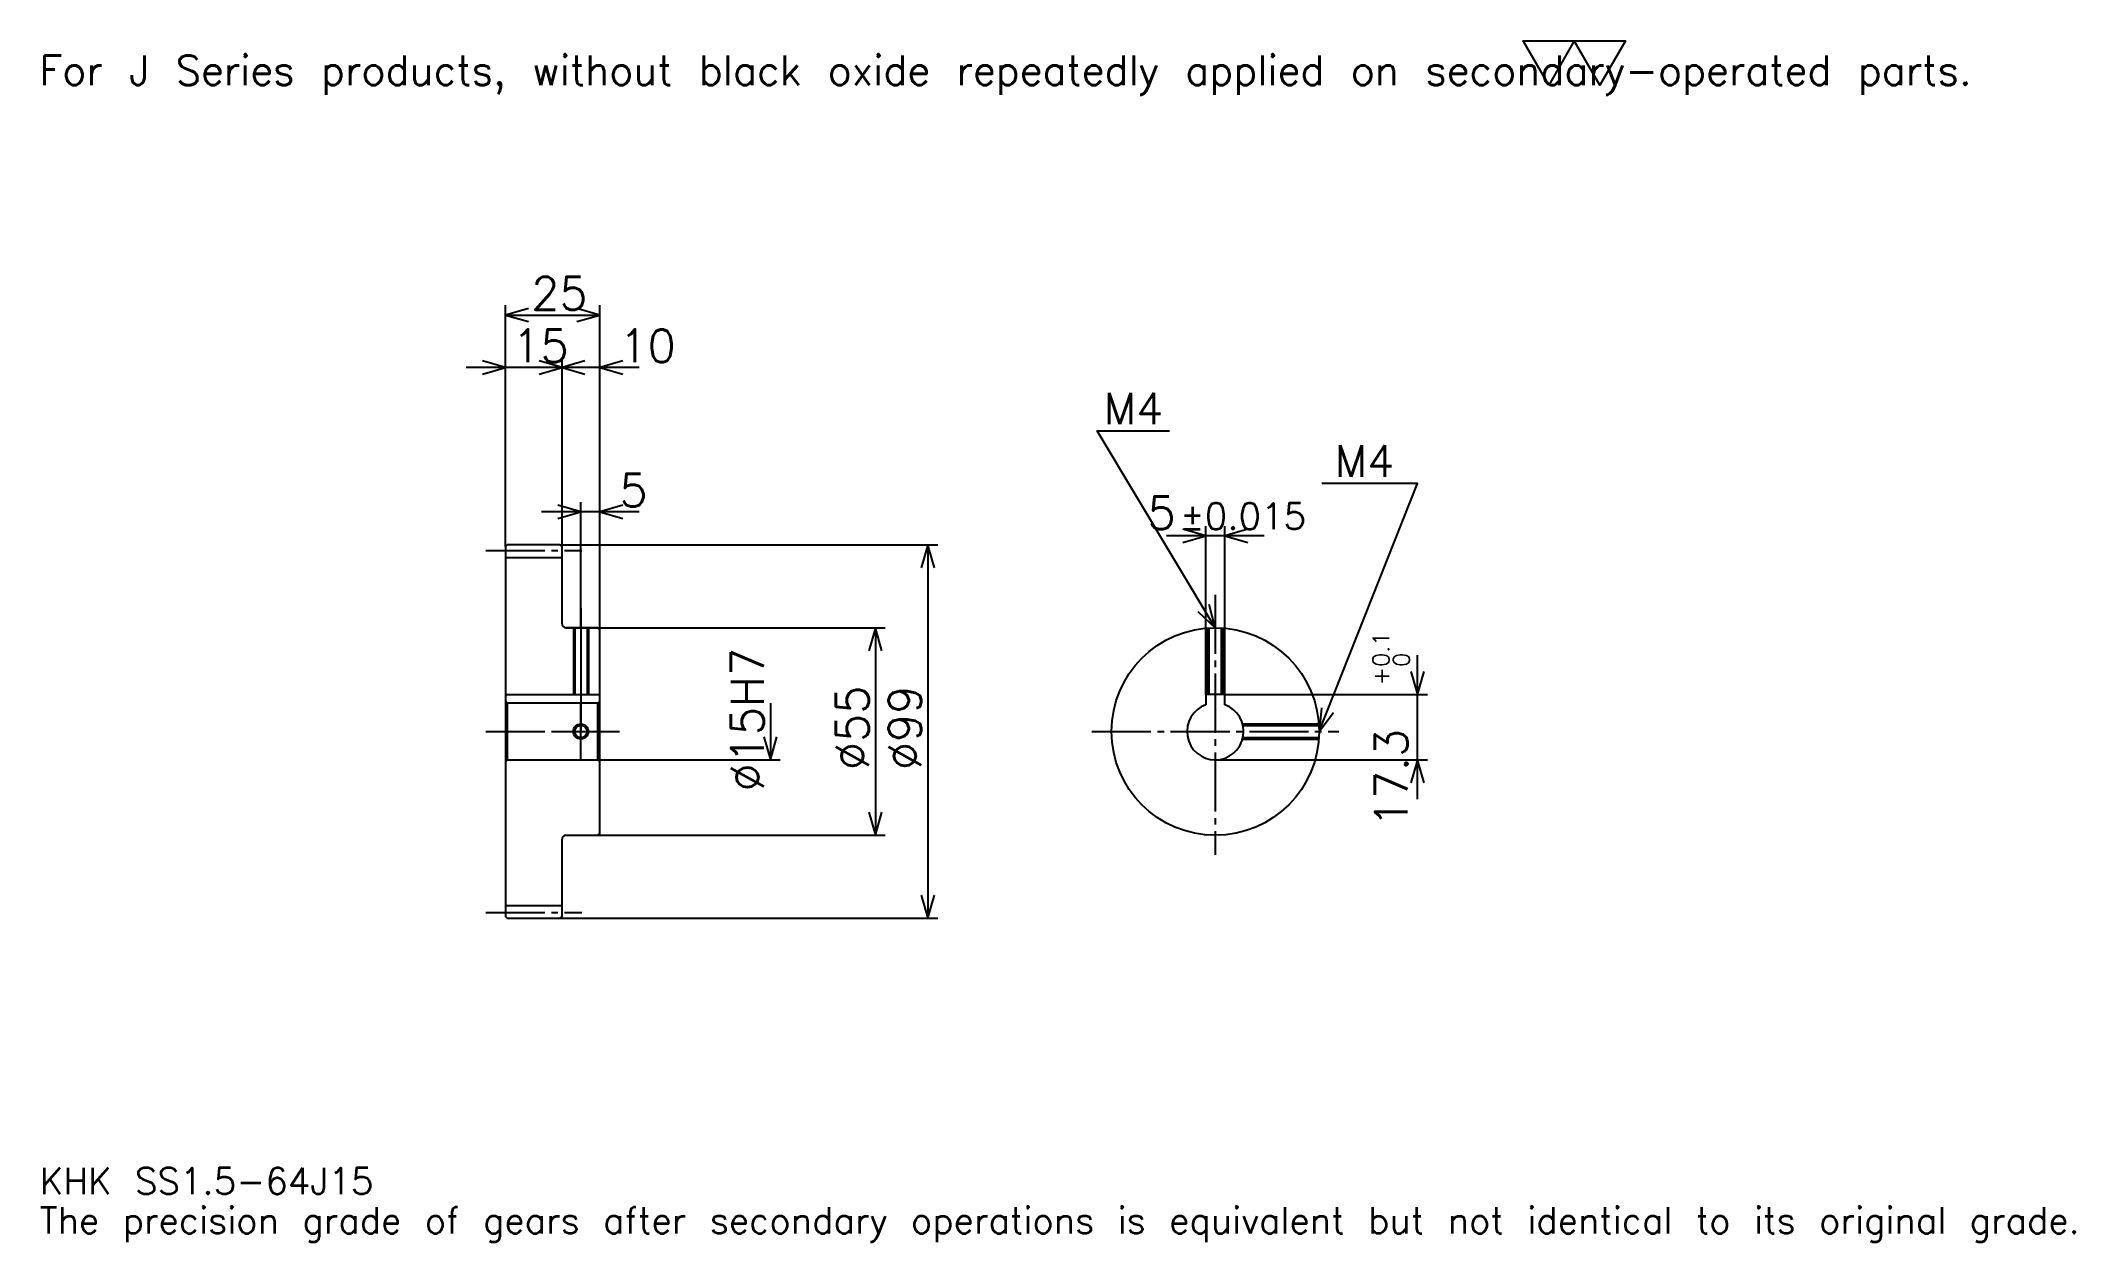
# Model space of a CAD drawing. Extents: x 18 to 557, y 6 to 325.
import ezdxf

# ---------------------------------------------------------------- set-up
doc = ezdxf.new("R2010")
doc.units = 0
doc.linetypes.add('DASHDOT', pattern=[20.869564, 15.652174, -1.73913, 1.73913, -1.73913])
doc.layers.get('0').update_dxf_attribs({"linetype": 'CONTINUOUS'})
doc.layers.add('DASHDOT', color=6, linetype='DASHDOT')
doc.styles.add('KANJI', font='TXT', dxfattribs={"bigfont": 'BIGFONT'})

msp = doc.modelspace()

# ---------------------------------------------------------------- linework, layer by layer
at = {"color": 5}
for p, q in [((140.869568, 191.239136), (140.869568, 254.717407)), ((165.869568, 191.239136), (165.869568, 254.717407)), ((140.869568, 252.108704), (165.869568, 252.108704)), ((166.304352, 238.195648), (130.434784, 238.195648)), ((176.304352, 238.195648), (145.434784, 238.195648)), ((155.869568, 191.239136), (155.869568, 240.804352)), ((176.304352, 199.934784), (150.434784, 199.934784)), ((160.869568, 191.239136), (160.869568, 202.543488)), ((326.521729, 151.539139), (326.521729, 196.195648)), ((331.521729, 151.539139), (331.521729, 196.195648)), ((140.869568, 190.739136), (140.869568, 191.239136)), ((155.369568, 191.239136), (165.869568, 191.239136)), ((155.869568, 190.739136), (155.869568, 191.239136)), ((160.869568, 169.239136), (160.869568, 191.239136)), ((160.869568, 169.239136), (160.869568, 191.239136)), ((165.869568, 191.239136), (255.434784, 191.239136)), ((165.869568, 168.739136), (165.869568, 191.239136)), ((252.82608, 191.239136), (252.82608, 92.239136)), ((341.956543, 193.58696), (316.086975, 193.58696)), ((156.869568, 169.239136), (165.869568, 169.239136)), ((165.869568, 169.239136), (241.521744, 169.239136)), ((238.913055, 169.239136), (238.913055, 114.239136)), ((382.608704, 123.804352), (382.608704, 161.973923)), ((331.521729, 151.539139), (385.217407, 151.539139)), ((211.08696, 149.239136), (211.08696, 134.239136)), ((165.869568, 134.239136), (213.695648, 134.239136)), ((329.021729, 134.239136), (385.217407, 134.239136)), ((156.869568, 114.239136), (165.869568, 114.239136)), ((165.869568, 114.239136), (241.521744, 114.239136)), ((155.369568, 92.239136), (165.869568, 92.239136)), ((165.869568, 92.239136), (255.434784, 92.239136))]:
    msp.add_line(p, q, dxfattribs=at)
at = {"color": 4}
for p, q in [((140.869568, 187.864136), (155.869568, 187.864136)), ((140.869568, 151.539139), (165.869568, 151.539139)), ((141.369568, 149.239136), (141.369568, 134.239136)), ((165.369568, 149.239136), (165.869568, 149.739136)), ((165.369568, 134.239136), (165.869568, 133.739136)), ((140.869568, 95.614136), (155.869568, 95.614136))]:
    msp.add_line(p, q, dxfattribs=at)
at = {"color": 7}
msp.add_lwpolyline([(417.391296, 313.043488), (410.608673, 324.800018), (437.739136, 324.800018), (430.956512, 313.043488), (424.17392, 324.800018), (417.391296, 313.043488)], dxfattribs=at)
at = {"color": 5}
for points in [[(146.956528, 253.847839), (140.869568, 252.108704), (146.956528, 250.369568)], [(159.782608, 250.369568), (165.869568, 252.108704), (159.782608, 253.847839)], [(134.782608, 236.456528), (140.869568, 238.195648), (134.782608, 239.934784)], [(149.782608, 236.456528), (155.869568, 238.195648), (149.782608, 239.934784)], [(161.956528, 239.934784), (155.869568, 238.195648), (161.956528, 236.456528)], [(171.956528, 239.934784), (165.869568, 238.195648), (171.956528, 236.456528)], [(329.021729, 169.239136), (297.717407, 221.413055), (316.847839, 221.413055)], [(356.521729, 141.739136), (382.608704, 207.5), (357.217407, 207.5)], [(154.782608, 198.195648), (160.869568, 199.934784), (154.782608, 201.67392)], [(171.956528, 201.67392), (165.869568, 199.934784), (171.956528, 198.195648)], [(320.434784, 191.847824), (326.521729, 193.58696), (320.434784, 195.326096)], [(337.608704, 195.326096), (331.521729, 193.58696), (337.608704, 191.847824)], [(254.565216, 185.152176), (252.82608, 191.239136), (251.08696, 185.152176)], [(324.398743, 173.563889), (329.021729, 169.239136), (327.381317, 175.353424)], [(240.652176, 163.152176), (238.913055, 169.239136), (237.17392, 163.152176)], [(380.869568, 157.626099), (382.608704, 151.539139), (384.347839, 157.626099)], [(357.149658, 148.038452), (356.521729, 141.739136), (360.382812, 146.755875)], [(209.347839, 140.326096), (211.08696, 134.239136), (212.82608, 140.326096)], [(384.347839, 128.152176), (382.608704, 134.239136), (380.869568, 128.152176)], [(237.17392, 120.326096), (238.913055, 114.239136), (240.652176, 120.326096)], [(251.08696, 98.326096), (252.82608, 92.239136), (254.565216, 98.326096)]]:
    msp.add_lwpolyline(points, dxfattribs=at)
at = {"color": 4}
for points in [[(155.869568, 170.239136), (155.869568, 190.739136), (155.369568, 191.239136), (141.369568, 191.239136), (140.869568, 190.739136), (140.869568, 133.739136)], [(156.869568, 114.239136), (165.369568, 114.239136), (165.869568, 114.739136), (165.869568, 168.739136), (165.369568, 169.239136), (156.869568, 169.239136)], [(158.869568, 169.239136), (158.869568, 151.539139)], [(159.249573, 169.239136), (159.249573, 151.539139)], [(162.489563, 169.239136), (162.489563, 151.539139)], [(162.869568, 169.239136), (162.869568, 151.539139)], [(327.021729, 151.539139), (327.021729, 169.166306)], [(327.401733, 151.539139), (327.401733, 169.191376)], [(330.641724, 151.539139), (330.641724, 169.191376)], [(331.021729, 151.539139), (331.021729, 169.166306)], [(331.521729, 148.810211), (331.521729, 151.539139), (326.521729, 151.539139), (326.521729, 148.810211)], [(140.869568, 133.739136), (141.369568, 134.239136), (165.369568, 134.239136), (165.369568, 149.239136), (141.369568, 149.239136), (140.869568, 149.739136)], [(336.250153, 143.739136), (356.448914, 143.739136)], [(336.344696, 143.359131), (356.473999, 143.359131)], [(336.250153, 139.739136), (356.448914, 139.739136)], [(336.344696, 140.119141), (356.473999, 140.119141)], [(140.869568, 133.739136), (140.869568, 92.739136), (141.369568, 92.239136), (155.369568, 92.239136), (155.869568, 92.739136), (155.869568, 113.239136)]]:
    msp.add_lwpolyline(points, dxfattribs=at)
for centre, radius in [((329.021729, 141.739136), 27.5), ((160.869568, 141.739136), 1.62)]:
    msp.add_circle(centre, radius, dxfattribs=at)
at = {"color": 7}
msp.add_circle((160.869568, 141.739136), 2, dxfattribs=at)
at = {"color": 4}
for centre, radius, start, end in [((156.869568, 170.239136), 1, 180, 270), ((329.021729, 141.739136), 7.5, 109.47122094, 70.52877906), ((156.869568, 113.239136), 1, 90, 180)]:
    msp.add_arc(centre, radius, start, end, dxfattribs=at)
at = {"layer": 'DASHDOT', "color": 7}
for p, q in [((135.652176, 189.739136), (161.08696, 189.739136)), ((329.021729, 177.934784), (329.021729, 109.021744)), ((160.869568, 169.239136), (160.869568, 141.739136)), ((135.652176, 141.739136), (171.08696, 141.739136)), ((296.304352, 141.739136), (361.739136, 141.739136)), ((135.652176, 93.739136), (161.08696, 93.739136))]:
    msp.add_line(p, q, dxfattribs=at)
for points in [[(160.869568, 174.456528), (160.869568, 146.321747)], [(160.869568, 134.521744), (160.869568, 148.956528)], [(153.652176, 141.739136), (168.08696, 141.739136)]]:
    msp.add_lwpolyline(points, dxfattribs=at)

# ---------------------------------------------------------------- texts
at = {"color": 7, "style": 'KANJI'}
for s, height, p in [('For J Series products, without black oxide repeatedly applied on secondary-operated parts.', 7.826087, (17.391304, 313.043488)), ('25', 8.695652, (147.717392, 253.5)), ('15', 8.695652, (142.717392, 239.58696)), ('10', 8.695652, (171.08696, 239.58696)), ('M4', 8.347826, (299.456543, 223.152176)), ('M4', 8.347826, (360.695679, 209.239136)), ('5', 8.695652, (171.08696, 201.326096)), ('5', 8.695652, (311.072205, 195.326096)), ('%%p0.015', 6.956522, (319.67981, 195.326096)), ('KHK SS1.5-64J15', 6.956522, (17.391304, 19.130434)), ('The precision grade of gears after secondary operations is equivalent but not identical to its original grade.', 6.956522, (17.391304, 8.695652))]:
    msp.add_text(s, height=height, dxfattribs=at).set_placement(p)
for s, height, p in [('%%c15H7', 8.695652, (209.347839, 125.869568)), ('0.1', 4.347826, (375.130432, 158.872498)), ('0', 4.347826, (380.521729, 158.872498)), ('+', 4.347826, (375.130432, 154.002945)), ('%%c55', 8.695652, (237.17392, 131.521744)), ('%%c99', 8.695652, (251.08696, 131.521744)), ('17.3', 8.695652, (380, 116.364716))]:
    msp.add_text(s, height=height, rotation=90, dxfattribs=at).set_placement(p)

doc.saveas('drawing.dxf')
